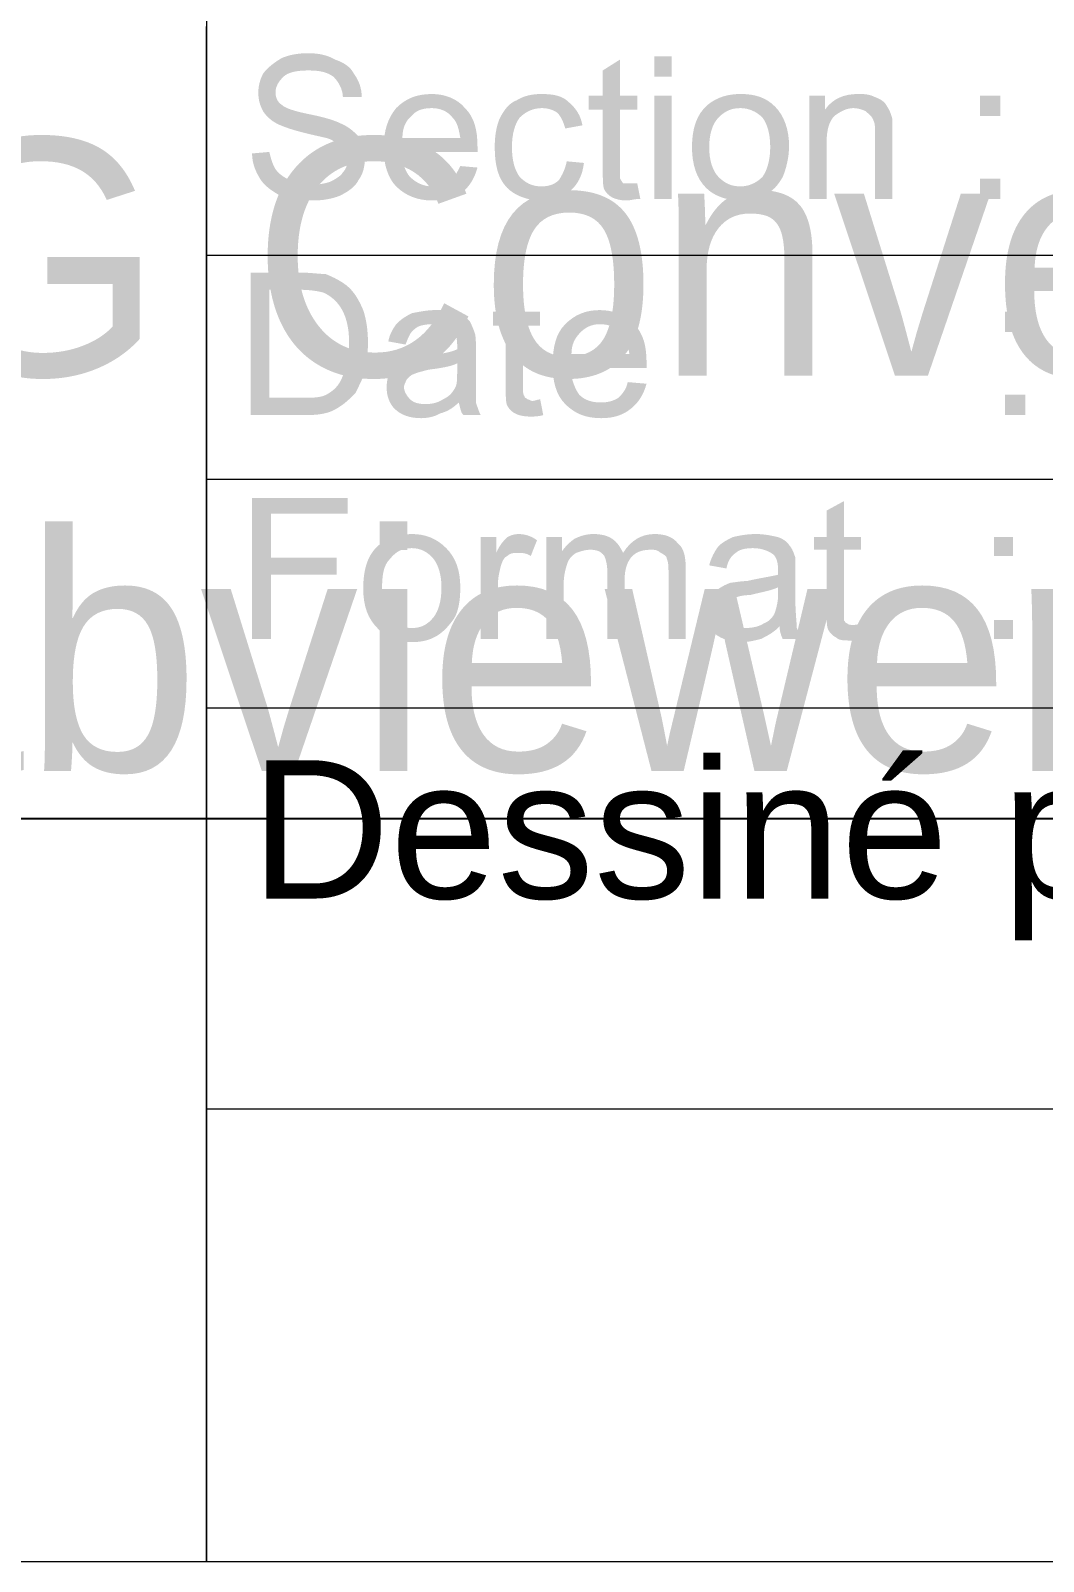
# Model space of a CAD drawing. Header units: millimetres. Extents: x 7 to 416, y 7 to 290.
# Drawn here: x 329.96 to 340.66, y 6.59 to 22.76 of the extents above; entities that cross this region are included whole.
import ezdxf

# ---------------------------------------------------------------- set-up
doc = ezdxf.new("R2010")
doc.units = ezdxf.units.MM
doc.header["$MEASUREMENT"] = 0
doc.layers.get('0').update_dxf_attribs({"linetype": 'CONTINUOUS'})
doc.styles.add('Arial$001', font='arial.ttf', dxfattribs={"height": 1.786464})

# ---------------------------------------------------------------- blocks, each defined once
blk = doc.blocks.new('Soft Gold')
at = {"color": 0, "true_color": 0x000001, "insert": (0, 0), "char_height": 0.05, "attachment_point": 1}
blk.add_mtext('Created in ABViewer PDF to DWG Converter by CADSoftTools\\P\\Lhttp://cadsofttools.com/products/abviewer/\\l', dxfattribs=at)

msp = doc.modelspace()

# ---------------------------------------------------------------- hatches: boundary and pattern name
at = {"true_color": 0x000007}
h = msp.add_hatch(color=0, dxfattribs=at)
edge = h.paths.add_edge_path()
edge.add_line((332.3, 21.461), (332.482, 21.477))
edge.add_spline(control_points=[(332.482, 21.477), (332.499, 21.411), (332.515, 21.345), (332.548, 21.295), (332.548, 21.295), (332.582, 21.246), (332.631, 21.212), (332.697, 21.179), (332.697, 21.179), (332.764, 21.146), (332.846, 21.13), (332.929, 21.13), (332.929, 21.13), (333.012, 21.13), (333.078, 21.146), (333.128, 21.163), (333.128, 21.163), (333.194, 21.196), (333.243, 21.229), (333.26, 21.262), (333.26, 21.262), (333.293, 21.295), (333.31, 21.345), (333.31, 21.394), (333.31, 21.394), (333.31, 21.444), (333.293, 21.477), (333.26, 21.51), (333.26, 21.51), (333.243, 21.543), (333.194, 21.576), (333.128, 21.61), (333.128, 21.61), (333.094, 21.626), (332.995, 21.643), (332.863, 21.676), (332.863, 21.676), (332.73, 21.709), (332.631, 21.742), (332.565, 21.775), (332.565, 21.775), (332.499, 21.808), (332.449, 21.858), (332.416, 21.907), (332.416, 21.907), (332.383, 21.974), (332.366, 22.023), (332.366, 22.106), (332.366, 22.106), (332.366, 22.172), (332.383, 22.238), (332.416, 22.304), (332.416, 22.304), (332.466, 22.371), (332.532, 22.42), (332.615, 22.47), (332.615, 22.47), (332.697, 22.503), (332.78, 22.52), (332.896, 22.52), (332.896, 22.52), (332.995, 22.52), (333.094, 22.503), (333.177, 22.453), (333.177, 22.453), (333.276, 22.42), (333.343, 22.371), (333.376, 22.304), (333.376, 22.304), (333.425, 22.238), (333.459, 22.156), (333.459, 22.056)], knot_values=[0, 0, 0, 0, 0.013889, 0.013889, 0.013889, 0.013889, 0.027778, 0.027778, 0.027778, 0.027778, 0.041667, 0.041667, 0.041667, 0.041667, 0.055556, 0.055556, 0.055556, 0.055556, 0.069444, 0.069444, 0.069444, 0.069444, 0.083333, 0.083333, 0.083333, 0.083333, 0.097222, 0.097222, 0.097222, 0.097222, 0.111111, 0.111111, 0.111111, 0.111111, 0.125, 0.125, 0.125, 0.125, 0.138889, 0.138889, 0.138889, 0.138889, 0.152778, 0.152778, 0.152778, 0.152778, 0.166667, 0.166667, 0.166667, 0.166667, 0.180556, 0.180556, 0.180556, 0.180556, 0.194444, 0.194444, 0.194444, 0.194444, 0.208333, 0.208333, 0.208333, 0.208333, 0.222222, 0.222222, 0.222222, 0.222222, 0.236111, 0.236111, 0.236111, 0.236111, 1, 1, 1, 1], degree=3, periodic=0)
edge.add_line((333.459, 22.056), (333.26, 22.056))
edge.add_spline(control_points=[(333.26, 22.056), (333.26, 22.139), (333.21, 22.222), (333.161, 22.271), (333.161, 22.271), (333.094, 22.321), (333.012, 22.338), (332.896, 22.338), (332.896, 22.338), (332.78, 22.338), (332.681, 22.321), (332.631, 22.271), (332.631, 22.271), (332.582, 22.222), (332.548, 22.172), (332.548, 22.106), (332.548, 22.106), (332.548, 22.056), (332.565, 22.007), (332.615, 21.974), (332.615, 21.974), (332.648, 21.94), (332.747, 21.907), (332.912, 21.874), (332.912, 21.874), (333.078, 21.841), (333.177, 21.808), (333.243, 21.775), (333.243, 21.775), (333.326, 21.742), (333.392, 21.676), (333.442, 21.626), (333.442, 21.626), (333.475, 21.56), (333.492, 21.494), (333.492, 21.411), (333.492, 21.411), (333.492, 21.328), (333.475, 21.246), (333.425, 21.179), (333.425, 21.179), (333.392, 21.113), (333.326, 21.063), (333.227, 21.014), (333.227, 21.014), (333.144, 20.981), (333.045, 20.964), (332.946, 20.964), (332.946, 20.964), (332.813, 20.964), (332.697, 20.981), (332.598, 21.014), (332.598, 21.014), (332.515, 21.063), (332.433, 21.113), (332.383, 21.196), (332.383, 21.196), (332.333, 21.279), (332.3, 21.361), (332.3, 21.461)], knot_values=[0, 0, 0, 0, 0.016667, 0.016667, 0.016667, 0.016667, 0.033333, 0.033333, 0.033333, 0.033333, 0.05, 0.05, 0.05, 0.05, 0.066667, 0.066667, 0.066667, 0.066667, 0.083333, 0.083333, 0.083333, 0.083333, 0.1, 0.1, 0.1, 0.1, 0.116667, 0.116667, 0.116667, 0.116667, 0.133333, 0.133333, 0.133333, 0.133333, 0.15, 0.15, 0.15, 0.15, 0.166667, 0.166667, 0.166667, 0.166667, 0.183333, 0.183333, 0.183333, 0.183333, 0.2, 0.2, 0.2, 0.2, 0.216667, 0.216667, 0.216667, 0.216667, 0.233333, 0.233333, 0.233333, 0.233333, 1, 1, 1, 1], degree=3, periodic=0)
edge = h.paths.add_edge_path()
edge.add_line((334.501, 21.328), (334.683, 21.312))
edge.add_spline(control_points=[(334.683, 21.312), (334.65, 21.196), (334.6, 21.113), (334.517, 21.047), (334.517, 21.047), (334.435, 20.981), (334.335, 20.964), (334.203, 20.964), (334.203, 20.964), (334.054, 20.964), (333.922, 21.014), (333.823, 21.113), (333.823, 21.113), (333.74, 21.196), (333.69, 21.345), (333.69, 21.51), (333.69, 21.51), (333.69, 21.709), (333.74, 21.841), (333.823, 21.94), (333.823, 21.94), (333.922, 22.04), (334.038, 22.089), (334.203, 22.089), (334.203, 22.089), (334.335, 22.089), (334.468, 22.04), (334.551, 21.94), (334.551, 21.94), (334.65, 21.841), (334.683, 21.709), (334.683, 21.527), (334.683, 21.527), (334.683, 21.527), (334.683, 21.51), (334.683, 21.477)], knot_values=[0, 0, 0, 0, 0.027778, 0.027778, 0.027778, 0.027778, 0.055556, 0.055556, 0.055556, 0.055556, 0.083333, 0.083333, 0.083333, 0.083333, 0.111111, 0.111111, 0.111111, 0.111111, 0.138889, 0.138889, 0.138889, 0.138889, 0.166667, 0.166667, 0.166667, 0.166667, 0.194444, 0.194444, 0.194444, 0.194444, 0.222222, 0.222222, 0.222222, 0.222222, 1, 1, 1, 1], degree=3, periodic=0)
edge.add_line((334.683, 21.477), (333.872, 21.477))
edge.add_spline(control_points=[(333.872, 21.477), (333.889, 21.361), (333.922, 21.262), (333.971, 21.212), (333.971, 21.212), (334.038, 21.146), (334.12, 21.113), (334.203, 21.113), (334.203, 21.113), (334.269, 21.113), (334.335, 21.13), (334.385, 21.163), (334.385, 21.163), (334.435, 21.196), (334.468, 21.262), (334.501, 21.328)], knot_values=[0, 0, 0, 0, 0.0625, 0.0625, 0.0625, 0.0625, 0.125, 0.125, 0.125, 0.125, 0.1875, 0.1875, 0.1875, 0.1875, 1, 1, 1, 1], degree=3, periodic=0)
edge = h.paths.add_edge_path()
edge.add_line((333.889, 21.626), (334.501, 21.626))
edge.add_spline(control_points=[(334.501, 21.626), (334.484, 21.725), (334.468, 21.792), (334.418, 21.841), (334.418, 21.841), (334.369, 21.907), (334.286, 21.94), (334.203, 21.94), (334.203, 21.94), (334.12, 21.94), (334.038, 21.924), (333.988, 21.858), (333.988, 21.858), (333.922, 21.808), (333.889, 21.725), (333.889, 21.626)], knot_values=[0, 0, 0, 0, 0.0625, 0.0625, 0.0625, 0.0625, 0.125, 0.125, 0.125, 0.125, 0.1875, 0.1875, 0.1875, 0.1875, 1, 1, 1, 1], degree=3, periodic=0)
edge = h.paths.add_edge_path()
edge.add_line((335.626, 21.378), (335.808, 21.361))
edge.add_spline(control_points=[(335.808, 21.361), (335.792, 21.229), (335.742, 21.13), (335.659, 21.063), (335.659, 21.063), (335.576, 20.997), (335.477, 20.964), (335.361, 20.964), (335.361, 20.964), (335.212, 20.964), (335.08, 21.014), (334.997, 21.097), (334.997, 21.097), (334.898, 21.196), (334.865, 21.345), (334.865, 21.527), (334.865, 21.527), (334.865, 21.643), (334.881, 21.742), (334.915, 21.825), (334.915, 21.825), (334.964, 21.924), (335.014, 21.99), (335.097, 22.023), (335.097, 22.023), (335.179, 22.073), (335.262, 22.089), (335.361, 22.089), (335.361, 22.089), (335.477, 22.089), (335.576, 22.073), (335.643, 22.007), (335.643, 22.007), (335.725, 21.94), (335.775, 21.858), (335.792, 21.758)], knot_values=[0, 0, 0, 0, 0.027778, 0.027778, 0.027778, 0.027778, 0.055556, 0.055556, 0.055556, 0.055556, 0.083333, 0.083333, 0.083333, 0.083333, 0.111111, 0.111111, 0.111111, 0.111111, 0.138889, 0.138889, 0.138889, 0.138889, 0.166667, 0.166667, 0.166667, 0.166667, 0.194444, 0.194444, 0.194444, 0.194444, 0.222222, 0.222222, 0.222222, 0.222222, 1, 1, 1, 1], degree=3, periodic=0)
edge.add_line((335.792, 21.758), (335.61, 21.725))
edge.add_spline(control_points=[(335.61, 21.725), (335.593, 21.792), (335.56, 21.858), (335.527, 21.891), (335.527, 21.891), (335.477, 21.924), (335.428, 21.94), (335.361, 21.94), (335.361, 21.94), (335.279, 21.94), (335.196, 21.907), (335.13, 21.841), (335.13, 21.841), (335.08, 21.775), (335.047, 21.676), (335.047, 21.527), (335.047, 21.527), (335.047, 21.378), (335.08, 21.279), (335.13, 21.212), (335.13, 21.212), (335.196, 21.146), (335.262, 21.113), (335.361, 21.113), (335.361, 21.113), (335.428, 21.113), (335.494, 21.13), (335.543, 21.179), (335.543, 21.179), (335.576, 21.229), (335.61, 21.295), (335.626, 21.378)], knot_values=[0, 0, 0, 0, 0.03125, 0.03125, 0.03125, 0.03125, 0.0625, 0.0625, 0.0625, 0.0625, 0.09375, 0.09375, 0.09375, 0.09375, 0.125, 0.125, 0.125, 0.125, 0.15625, 0.15625, 0.15625, 0.15625, 0.1875, 0.1875, 0.1875, 0.1875, 0.21875, 0.21875, 0.21875, 0.21875, 1, 1, 1, 1], degree=3, periodic=0)
edge = h.paths.add_edge_path()
edge.add_line((336.371, 21.146), (336.404, 20.981))
edge.add_spline(control_points=[(336.404, 20.981), (336.338, 20.981), (336.304, 20.964), (336.255, 20.964), (336.255, 20.964), (336.189, 20.964), (336.139, 20.981), (336.106, 20.997), (336.106, 20.997), (336.073, 21.014), (336.04, 21.047), (336.023, 21.08), (336.023, 21.08), (336.007, 21.113), (336.007, 21.196), (336.007, 21.295)], knot_values=[0, 0, 0, 0, 0.0625, 0.0625, 0.0625, 0.0625, 0.125, 0.125, 0.125, 0.125, 0.1875, 0.1875, 0.1875, 0.1875, 1, 1, 1, 1], degree=3, periodic=0)
edge.add_line((336.007, 21.295), (336.007, 21.924))
edge.add_line((336.007, 21.924), (335.858, 21.924))
edge.add_line((335.858, 21.924), (335.858, 22.073))
edge.add_line((335.858, 22.073), (336.007, 22.073))
edge.add_line((336.007, 22.073), (336.007, 22.338))
edge.add_line((336.007, 22.338), (336.189, 22.453))
edge.add_line((336.189, 22.453), (336.189, 22.073))
edge.add_line((336.189, 22.073), (336.371, 22.073))
edge.add_line((336.371, 22.073), (336.371, 21.924))
edge.add_line((336.371, 21.924), (336.189, 21.924))
edge.add_line((336.189, 21.924), (336.189, 21.295))
edge.add_spline(control_points=[(336.189, 21.295), (336.189, 21.246), (336.189, 21.212), (336.189, 21.196), (336.189, 21.196), (336.205, 21.179), (336.205, 21.163), (336.222, 21.146), (336.222, 21.146), (336.238, 21.146), (336.255, 21.146), (336.288, 21.146), (336.288, 21.146), (336.304, 21.146), (336.338, 21.146), (336.371, 21.146)], knot_values=[0, 0, 0, 0, 0.0625, 0.0625, 0.0625, 0.0625, 0.125, 0.125, 0.125, 0.125, 0.1875, 0.1875, 0.1875, 0.1875, 1, 1, 1, 1], degree=3, periodic=0)
h.paths.add_polyline_path([(336.553, 22.271), (336.553, 22.486), (336.735, 22.486), (336.735, 22.271)])
h.paths.add_polyline_path([(336.553, 20.981), (336.553, 22.073), (336.735, 22.073), (336.735, 20.981)])
edge = h.paths.add_edge_path()
edge.add_spline(control_points=[(336.95, 21.527), (336.95, 21.725), (336.999, 21.874), (337.115, 21.974), (337.115, 21.974), (337.215, 22.056), (337.33, 22.089), (337.463, 22.089), (337.463, 22.089), (337.612, 22.089), (337.727, 22.056), (337.827, 21.957), (337.827, 21.957), (337.926, 21.858), (337.976, 21.709), (337.976, 21.543), (337.976, 21.543), (337.976, 21.411), (337.943, 21.295), (337.909, 21.212), (337.909, 21.212), (337.86, 21.13), (337.81, 21.063), (337.727, 21.03), (337.727, 21.03), (337.645, 20.981), (337.562, 20.964), (337.463, 20.964), (337.463, 20.964), (337.314, 20.964), (337.181, 21.014), (337.099, 21.097), (337.099, 21.097), (336.999, 21.196), (336.95, 21.345), (336.95, 21.527)], knot_values=[0, 0, 0, 0, 0.027778, 0.027778, 0.027778, 0.027778, 0.055556, 0.055556, 0.055556, 0.055556, 0.083333, 0.083333, 0.083333, 0.083333, 0.111111, 0.111111, 0.111111, 0.111111, 0.138889, 0.138889, 0.138889, 0.138889, 0.166667, 0.166667, 0.166667, 0.166667, 0.194444, 0.194444, 0.194444, 0.194444, 0.222222, 0.222222, 0.222222, 0.222222, 1, 1, 1, 1], degree=3, periodic=0)
edge = h.paths.add_edge_path()
edge.add_spline(control_points=[(337.132, 21.527), (337.132, 21.394), (337.165, 21.279), (337.231, 21.212), (337.231, 21.212), (337.297, 21.146), (337.363, 21.113), (337.463, 21.113), (337.463, 21.113), (337.545, 21.113), (337.628, 21.146), (337.694, 21.212), (337.694, 21.212), (337.744, 21.279), (337.777, 21.394), (337.777, 21.527), (337.777, 21.527), (337.777, 21.676), (337.744, 21.775), (337.694, 21.841), (337.694, 21.841), (337.628, 21.907), (337.545, 21.94), (337.463, 21.94), (337.463, 21.94), (337.363, 21.94), (337.297, 21.907), (337.231, 21.841), (337.231, 21.841), (337.165, 21.775), (337.132, 21.659), (337.132, 21.527)], knot_values=[0, 0, 0, 0, 0.03125, 0.03125, 0.03125, 0.03125, 0.0625, 0.0625, 0.0625, 0.0625, 0.09375, 0.09375, 0.09375, 0.09375, 0.125, 0.125, 0.125, 0.125, 0.15625, 0.15625, 0.15625, 0.15625, 0.1875, 0.1875, 0.1875, 0.1875, 0.21875, 0.21875, 0.21875, 0.21875, 1, 1, 1, 1], degree=3, periodic=0)
edge = h.paths.add_edge_path()
edge.add_line((338.191, 20.981), (338.191, 22.073))
edge.add_line((338.191, 22.073), (338.356, 22.073))
edge.add_line((338.356, 22.073), (338.356, 21.924))
edge.add_spline(control_points=[(338.356, 21.924), (338.439, 22.04), (338.555, 22.089), (338.704, 22.089), (338.704, 22.089), (338.77, 22.089), (338.82, 22.089), (338.886, 22.056), (338.886, 22.056), (338.935, 22.04), (338.985, 22.007), (339.002, 21.974), (339.002, 21.974), (339.035, 21.924), (339.051, 21.891), (339.068, 21.825), (339.068, 21.825), (339.068, 21.792), (339.068, 21.742), (339.068, 21.659)], knot_values=[0, 0, 0, 0, 0.05, 0.05, 0.05, 0.05, 0.1, 0.1, 0.1, 0.1, 0.15, 0.15, 0.15, 0.15, 0.2, 0.2, 0.2, 0.2, 1, 1, 1, 1], degree=3, periodic=0)
edge.add_line((339.068, 21.659), (339.068, 20.981))
edge.add_line((339.068, 20.981), (338.886, 20.981))
edge.add_line((338.886, 20.981), (338.886, 21.643))
edge.add_spline(control_points=[(338.886, 21.643), (338.886, 21.725), (338.886, 21.775), (338.869, 21.808), (338.869, 21.808), (338.853, 21.858), (338.82, 21.874), (338.786, 21.907), (338.786, 21.907), (338.753, 21.924), (338.704, 21.94), (338.654, 21.94), (338.654, 21.94), (338.588, 21.94), (338.522, 21.907), (338.456, 21.858), (338.456, 21.858), (338.406, 21.808), (338.373, 21.725), (338.373, 21.576)], knot_values=[0, 0, 0, 0, 0.05, 0.05, 0.05, 0.05, 0.1, 0.1, 0.1, 0.1, 0.15, 0.15, 0.15, 0.15, 0.2, 0.2, 0.2, 0.2, 1, 1, 1, 1], degree=3, periodic=0)
edge.add_line((338.373, 21.576), (338.373, 20.981))
edge.add_line((338.373, 20.981), (338.191, 20.981))
h.paths.add_polyline_path([(339.994, 21.858), (339.994, 22.073), (340.209, 22.073), (340.209, 21.858)])
h.paths.add_polyline_path([(339.994, 20.981), (339.994, 21.196), (340.209, 21.196), (340.209, 20.981)])
h = msp.add_hatch(color=0, dxfattribs=at)
edge = h.paths.add_edge_path()
edge.add_line((332.284, 18.697), (332.284, 20.203))
edge.add_line((332.284, 20.203), (332.797, 20.203))
edge.add_spline(control_points=[(332.797, 20.203), (332.912, 20.203), (333.012, 20.187), (333.078, 20.187), (333.078, 20.187), (333.161, 20.153), (333.227, 20.12), (333.293, 20.071), (333.293, 20.071), (333.376, 20.005), (333.425, 19.922), (333.475, 19.806), (333.475, 19.806), (333.508, 19.707), (333.525, 19.591), (333.525, 19.459), (333.525, 19.459), (333.525, 19.343), (333.508, 19.243), (333.492, 19.144), (333.492, 19.144), (333.459, 19.061), (333.425, 18.995), (333.392, 18.929), (333.392, 18.929), (333.343, 18.879), (333.293, 18.83), (333.243, 18.797), (333.243, 18.797), (333.194, 18.764), (333.144, 18.73), (333.061, 18.714), (333.061, 18.714), (332.995, 18.697), (332.912, 18.697), (332.83, 18.697)], knot_values=[0, 0, 0, 0, 0.027778, 0.027778, 0.027778, 0.027778, 0.055556, 0.055556, 0.055556, 0.055556, 0.083333, 0.083333, 0.083333, 0.083333, 0.111111, 0.111111, 0.111111, 0.111111, 0.138889, 0.138889, 0.138889, 0.138889, 0.166667, 0.166667, 0.166667, 0.166667, 0.194444, 0.194444, 0.194444, 0.194444, 0.222222, 0.222222, 0.222222, 0.222222, 1, 1, 1, 1], degree=3, periodic=0)
edge.add_line((332.83, 18.697), (332.284, 18.697))
edge = h.paths.add_edge_path()
edge.add_line((332.482, 18.879), (332.813, 18.879))
edge.add_spline(control_points=[(332.813, 18.879), (332.912, 18.879), (332.979, 18.879), (333.045, 18.896), (333.045, 18.896), (333.094, 18.912), (333.144, 18.946), (333.177, 18.979), (333.177, 18.979), (333.227, 19.028), (333.26, 19.094), (333.276, 19.177), (333.276, 19.177), (333.31, 19.243), (333.326, 19.343), (333.326, 19.459), (333.326, 19.459), (333.326, 19.624), (333.293, 19.74), (333.243, 19.823), (333.243, 19.823), (333.194, 19.905), (333.128, 19.955), (333.061, 19.988), (333.061, 19.988), (333.012, 20.005), (332.912, 20.021), (332.797, 20.021)], knot_values=[0, 0, 0, 0, 0.035714, 0.035714, 0.035714, 0.035714, 0.071429, 0.071429, 0.071429, 0.071429, 0.107143, 0.107143, 0.107143, 0.107143, 0.142857, 0.142857, 0.142857, 0.142857, 0.178571, 0.178571, 0.178571, 0.178571, 0.214286, 0.214286, 0.214286, 0.214286, 1, 1, 1, 1], degree=3, periodic=0)
edge.add_line((332.797, 20.021), (332.482, 20.021))
edge.add_line((332.482, 20.021), (332.482, 18.879))
edge = h.paths.add_edge_path()
edge.add_spline(control_points=[(334.484, 18.83), (334.418, 18.764), (334.352, 18.73), (334.286, 18.714), (334.286, 18.714), (334.236, 18.681), (334.153, 18.664), (334.087, 18.664), (334.087, 18.664), (333.971, 18.664), (333.872, 18.697), (333.806, 18.764), (333.806, 18.764), (333.756, 18.813), (333.723, 18.896), (333.723, 18.979), (333.723, 18.979), (333.723, 19.028), (333.723, 19.078), (333.756, 19.128), (333.756, 19.128), (333.773, 19.177), (333.806, 19.21), (333.856, 19.243), (333.856, 19.243), (333.889, 19.26), (333.938, 19.276), (333.988, 19.293), (333.988, 19.293), (334.021, 19.31), (334.071, 19.31), (334.137, 19.326), (334.137, 19.326), (334.302, 19.343), (334.402, 19.359), (334.468, 19.392), (334.468, 19.392), (334.468, 19.409), (334.468, 19.425), (334.468, 19.442), (334.468, 19.442), (334.468, 19.508), (334.451, 19.558), (334.418, 19.591), (334.418, 19.591), (334.369, 19.641), (334.302, 19.657), (334.22, 19.657), (334.22, 19.657), (334.12, 19.657), (334.054, 19.641), (334.021, 19.607), (334.021, 19.607), (333.971, 19.574), (333.955, 19.525), (333.922, 19.442)], knot_values=[0, 0, 0, 0, 0.017857, 0.017857, 0.017857, 0.017857, 0.035714, 0.035714, 0.035714, 0.035714, 0.053571, 0.053571, 0.053571, 0.053571, 0.071429, 0.071429, 0.071429, 0.071429, 0.089286, 0.089286, 0.089286, 0.089286, 0.107143, 0.107143, 0.107143, 0.107143, 0.125, 0.125, 0.125, 0.125, 0.142857, 0.142857, 0.142857, 0.142857, 0.160714, 0.160714, 0.160714, 0.160714, 0.178571, 0.178571, 0.178571, 0.178571, 0.196429, 0.196429, 0.196429, 0.196429, 0.214286, 0.214286, 0.214286, 0.214286, 0.232143, 0.232143, 0.232143, 0.232143, 1, 1, 1, 1], degree=3, periodic=0)
edge.add_line((333.922, 19.442), (333.74, 19.475))
edge.add_spline(control_points=[(333.74, 19.475), (333.756, 19.558), (333.789, 19.607), (333.823, 19.657), (333.823, 19.657), (333.872, 19.707), (333.922, 19.74), (333.988, 19.773), (333.988, 19.773), (334.071, 19.789), (334.153, 19.806), (334.236, 19.806), (334.236, 19.806), (334.335, 19.806), (334.402, 19.806), (334.468, 19.773), (334.468, 19.773), (334.517, 19.756), (334.567, 19.723), (334.6, 19.69), (334.6, 19.69), (334.617, 19.657), (334.633, 19.624), (334.65, 19.574), (334.65, 19.574), (334.666, 19.541), (334.666, 19.475), (334.666, 19.392)], knot_values=[0, 0, 0, 0, 0.035714, 0.035714, 0.035714, 0.035714, 0.071429, 0.071429, 0.071429, 0.071429, 0.107143, 0.107143, 0.107143, 0.107143, 0.142857, 0.142857, 0.142857, 0.142857, 0.178571, 0.178571, 0.178571, 0.178571, 0.214286, 0.214286, 0.214286, 0.214286, 1, 1, 1, 1], degree=3, periodic=0)
edge.add_line((334.666, 19.392), (334.666, 19.144))
edge.add_spline(control_points=[(334.666, 19.144), (334.666, 18.979), (334.666, 18.879), (334.666, 18.83), (334.666, 18.83), (334.683, 18.78), (334.699, 18.73), (334.716, 18.697)], knot_values=[0, 0, 0, 0, 0.125, 0.125, 0.125, 0.125, 1, 1, 1, 1], degree=3, periodic=0)
edge.add_line((334.716, 18.697), (334.534, 18.697))
edge.add_spline(control_points=[(334.534, 18.697), (334.501, 18.73), (334.501, 18.78), (334.484, 18.83)], knot_values=[0, 0, 0, 0, 1, 1, 1, 1], degree=3, periodic=0)
edge = h.paths.add_edge_path()
edge.add_spline(control_points=[(334.468, 19.243), (334.402, 19.21), (334.302, 19.194), (334.17, 19.177), (334.17, 19.177), (334.104, 19.161), (334.038, 19.144), (334.005, 19.128), (334.005, 19.128), (333.988, 19.128), (333.955, 19.094), (333.938, 19.078), (333.938, 19.078), (333.922, 19.045), (333.905, 19.012), (333.905, 18.995), (333.905, 18.995), (333.905, 18.946), (333.938, 18.896), (333.971, 18.863), (333.971, 18.863), (334.005, 18.83), (334.054, 18.813), (334.137, 18.813), (334.137, 18.813), (334.203, 18.813), (334.269, 18.83), (334.319, 18.863), (334.319, 18.863), (334.385, 18.896), (334.418, 18.929), (334.451, 18.995), (334.451, 18.995), (334.468, 19.028), (334.468, 19.094), (334.468, 19.177)], knot_values=[0, 0, 0, 0, 0.027778, 0.027778, 0.027778, 0.027778, 0.055556, 0.055556, 0.055556, 0.055556, 0.083333, 0.083333, 0.083333, 0.083333, 0.111111, 0.111111, 0.111111, 0.111111, 0.138889, 0.138889, 0.138889, 0.138889, 0.166667, 0.166667, 0.166667, 0.166667, 0.194444, 0.194444, 0.194444, 0.194444, 0.222222, 0.222222, 0.222222, 0.222222, 1, 1, 1, 1], degree=3, periodic=0)
edge.add_line((334.468, 19.177), (334.468, 19.243))
edge = h.paths.add_edge_path()
edge.add_line((335.345, 18.863), (335.378, 18.697))
edge.add_spline(control_points=[(335.378, 18.697), (335.328, 18.681), (335.279, 18.681), (335.246, 18.681), (335.246, 18.681), (335.163, 18.681), (335.113, 18.697), (335.08, 18.714), (335.08, 18.714), (335.047, 18.73), (335.014, 18.764), (334.997, 18.797), (334.997, 18.797), (334.981, 18.83), (334.981, 18.896), (334.981, 19.012)], knot_values=[0, 0, 0, 0, 0.0625, 0.0625, 0.0625, 0.0625, 0.125, 0.125, 0.125, 0.125, 0.1875, 0.1875, 0.1875, 0.1875, 1, 1, 1, 1], degree=3, periodic=0)
edge.add_line((334.981, 19.012), (334.981, 19.641))
edge.add_line((334.981, 19.641), (334.848, 19.641))
edge.add_line((334.848, 19.641), (334.848, 19.789))
edge.add_line((334.848, 19.789), (334.981, 19.789))
edge.add_line((334.981, 19.789), (334.981, 20.054))
edge.add_line((334.981, 20.054), (335.163, 20.17))
edge.add_line((335.163, 20.17), (335.163, 19.789))
edge.add_line((335.163, 19.789), (335.345, 19.789))
edge.add_line((335.345, 19.789), (335.345, 19.641))
edge.add_line((335.345, 19.641), (335.163, 19.641))
edge.add_line((335.163, 19.641), (335.163, 19.012))
edge.add_spline(control_points=[(335.163, 19.012), (335.163, 18.946), (335.163, 18.912), (335.179, 18.896), (335.179, 18.896), (335.179, 18.879), (335.196, 18.879), (335.212, 18.863), (335.212, 18.863), (335.229, 18.863), (335.246, 18.846), (335.262, 18.846), (335.262, 18.846), (335.295, 18.846), (335.312, 18.863), (335.345, 18.863)], knot_values=[0, 0, 0, 0, 0.0625, 0.0625, 0.0625, 0.0625, 0.125, 0.125, 0.125, 0.125, 0.1875, 0.1875, 0.1875, 0.1875, 1, 1, 1, 1], degree=3, periodic=0)
edge = h.paths.add_edge_path()
edge.add_line((336.271, 19.045), (336.47, 19.028))
edge.add_spline(control_points=[(336.47, 19.028), (336.437, 18.912), (336.387, 18.83), (336.304, 18.764), (336.304, 18.764), (336.222, 18.697), (336.122, 18.664), (335.99, 18.664), (335.99, 18.664), (335.825, 18.664), (335.709, 18.714), (335.61, 18.813), (335.61, 18.813), (335.51, 18.912), (335.477, 19.061), (335.477, 19.227), (335.477, 19.227), (335.477, 19.409), (335.51, 19.558), (335.61, 19.657), (335.61, 19.657), (335.709, 19.756), (335.825, 19.806), (335.974, 19.806), (335.974, 19.806), (336.122, 19.806), (336.238, 19.756), (336.338, 19.657), (336.338, 19.657), (336.437, 19.558), (336.47, 19.425), (336.47, 19.243), (336.47, 19.243), (336.47, 19.227), (336.47, 19.21), (336.47, 19.194)], knot_values=[0, 0, 0, 0, 0.027778, 0.027778, 0.027778, 0.027778, 0.055556, 0.055556, 0.055556, 0.055556, 0.083333, 0.083333, 0.083333, 0.083333, 0.111111, 0.111111, 0.111111, 0.111111, 0.138889, 0.138889, 0.138889, 0.138889, 0.166667, 0.166667, 0.166667, 0.166667, 0.194444, 0.194444, 0.194444, 0.194444, 0.222222, 0.222222, 0.222222, 0.222222, 1, 1, 1, 1], degree=3, periodic=0)
edge.add_line((336.47, 19.194), (335.659, 19.194))
edge.add_spline(control_points=[(335.659, 19.194), (335.676, 19.078), (335.709, 18.979), (335.758, 18.912), (335.758, 18.912), (335.825, 18.846), (335.907, 18.83), (335.99, 18.83), (335.99, 18.83), (336.056, 18.83), (336.122, 18.846), (336.172, 18.879), (336.172, 18.879), (336.205, 18.912), (336.255, 18.962), (336.271, 19.045)], knot_values=[0, 0, 0, 0, 0.0625, 0.0625, 0.0625, 0.0625, 0.125, 0.125, 0.125, 0.125, 0.1875, 0.1875, 0.1875, 0.1875, 1, 1, 1, 1], degree=3, periodic=0)
edge = h.paths.add_edge_path()
edge.add_line((335.676, 19.343), (336.288, 19.343))
edge.add_spline(control_points=[(336.288, 19.343), (336.271, 19.442), (336.255, 19.508), (336.205, 19.558), (336.205, 19.558), (336.156, 19.624), (336.073, 19.657), (335.974, 19.657), (335.974, 19.657), (335.891, 19.657), (335.825, 19.624), (335.775, 19.574), (335.775, 19.574), (335.709, 19.508), (335.676, 19.442), (335.676, 19.343)], knot_values=[0, 0, 0, 0, 0.0625, 0.0625, 0.0625, 0.0625, 0.125, 0.125, 0.125, 0.125, 0.1875, 0.1875, 0.1875, 0.1875, 1, 1, 1, 1], degree=3, periodic=0)
h.paths.add_polyline_path([(340.259, 19.574), (340.259, 19.789), (340.474, 19.789), (340.474, 19.574)])
h.paths.add_polyline_path([(340.259, 18.697), (340.259, 18.912), (340.474, 18.912), (340.474, 18.697)])
h = msp.add_hatch(color=0, dxfattribs=at)
h.paths.add_polyline_path([(332.3, 16.331), (332.3, 17.82), (333.31, 17.82), (333.31, 17.655), (332.499, 17.655), (332.499, 17.192), (333.194, 17.192), (333.194, 17.01), (332.499, 17.01), (332.499, 16.331)])
edge = h.paths.add_edge_path()
edge.add_spline(control_points=[(333.475, 16.861), (333.475, 17.076), (333.525, 17.225), (333.641, 17.324), (333.641, 17.324), (333.74, 17.39), (333.856, 17.44), (333.988, 17.44), (333.988, 17.44), (334.137, 17.44), (334.253, 17.39), (334.352, 17.291), (334.352, 17.291), (334.451, 17.192), (334.501, 17.059), (334.501, 16.877), (334.501, 16.877), (334.501, 16.745), (334.484, 16.629), (334.435, 16.546), (334.435, 16.546), (334.385, 16.48), (334.335, 16.414), (334.253, 16.364), (334.253, 16.364), (334.17, 16.315), (334.087, 16.298), (333.988, 16.298), (333.988, 16.298), (333.839, 16.298), (333.707, 16.348), (333.624, 16.447), (333.624, 16.447), (333.525, 16.546), (333.475, 16.679), (333.475, 16.861)], knot_values=[0, 0, 0, 0, 0.027778, 0.027778, 0.027778, 0.027778, 0.055556, 0.055556, 0.055556, 0.055556, 0.083333, 0.083333, 0.083333, 0.083333, 0.111111, 0.111111, 0.111111, 0.111111, 0.138889, 0.138889, 0.138889, 0.138889, 0.166667, 0.166667, 0.166667, 0.166667, 0.194444, 0.194444, 0.194444, 0.194444, 0.222222, 0.222222, 0.222222, 0.222222, 1, 1, 1, 1], degree=3, periodic=0)
edge = h.paths.add_edge_path()
edge.add_spline(control_points=[(333.674, 16.861), (333.674, 16.728), (333.69, 16.629), (333.756, 16.563), (333.756, 16.563), (333.823, 16.48), (333.889, 16.447), (333.988, 16.447), (333.988, 16.447), (334.087, 16.447), (334.153, 16.48), (334.22, 16.563), (334.22, 16.563), (334.269, 16.629), (334.302, 16.728), (334.302, 16.877), (334.302, 16.877), (334.302, 17.01), (334.269, 17.109), (334.22, 17.175), (334.22, 17.175), (334.153, 17.258), (334.071, 17.291), (333.988, 17.291), (333.988, 17.291), (333.889, 17.291), (333.823, 17.258), (333.756, 17.175), (333.756, 17.175), (333.69, 17.109), (333.674, 17.01), (333.674, 16.861)], knot_values=[0, 0, 0, 0, 0.03125, 0.03125, 0.03125, 0.03125, 0.0625, 0.0625, 0.0625, 0.0625, 0.09375, 0.09375, 0.09375, 0.09375, 0.125, 0.125, 0.125, 0.125, 0.15625, 0.15625, 0.15625, 0.15625, 0.1875, 0.1875, 0.1875, 0.1875, 0.21875, 0.21875, 0.21875, 0.21875, 1, 1, 1, 1], degree=3, periodic=0)
edge = h.paths.add_edge_path()
edge.add_line((334.716, 16.331), (334.716, 17.407))
edge.add_line((334.716, 17.407), (334.881, 17.407))
edge.add_line((334.881, 17.407), (334.881, 17.241))
edge.add_spline(control_points=[(334.881, 17.241), (334.915, 17.324), (334.964, 17.374), (334.997, 17.407), (334.997, 17.407), (335.03, 17.423), (335.064, 17.44), (335.113, 17.44), (335.113, 17.44), (335.179, 17.44), (335.246, 17.423), (335.312, 17.374)], knot_values=[0, 0, 0, 0, 0.083333, 0.083333, 0.083333, 0.083333, 0.166667, 0.166667, 0.166667, 0.166667, 1, 1, 1, 1], degree=3, periodic=0)
edge.add_line((335.312, 17.374), (335.246, 17.208))
edge.add_spline(control_points=[(335.246, 17.208), (335.196, 17.241), (335.146, 17.241), (335.113, 17.241), (335.113, 17.241), (335.064, 17.241), (335.03, 17.241), (334.997, 17.208), (334.997, 17.208), (334.964, 17.192), (334.948, 17.159), (334.931, 17.109), (334.931, 17.109), (334.915, 17.043), (334.898, 16.977), (334.898, 16.894)], knot_values=[0, 0, 0, 0, 0.0625, 0.0625, 0.0625, 0.0625, 0.125, 0.125, 0.125, 0.125, 0.1875, 0.1875, 0.1875, 0.1875, 1, 1, 1, 1], degree=3, periodic=0)
edge.add_line((334.898, 16.894), (334.898, 16.331))
edge.add_line((334.898, 16.331), (334.716, 16.331))
edge = h.paths.add_edge_path()
edge.add_line((335.411, 16.331), (335.411, 17.407))
edge.add_line((335.411, 17.407), (335.576, 17.407))
edge.add_line((335.576, 17.407), (335.576, 17.258))
edge.add_spline(control_points=[(335.576, 17.258), (335.61, 17.307), (335.659, 17.357), (335.709, 17.39), (335.709, 17.39), (335.775, 17.423), (335.841, 17.44), (335.907, 17.44), (335.907, 17.44), (335.99, 17.44), (336.056, 17.423), (336.106, 17.39), (336.106, 17.39), (336.156, 17.357), (336.189, 17.307), (336.222, 17.241), (336.222, 17.241), (336.304, 17.374), (336.42, 17.44), (336.553, 17.44), (336.553, 17.44), (336.668, 17.44), (336.751, 17.407), (336.801, 17.341), (336.801, 17.341), (336.867, 17.291), (336.884, 17.192), (336.884, 17.076)], knot_values=[0, 0, 0, 0, 0.035714, 0.035714, 0.035714, 0.035714, 0.071429, 0.071429, 0.071429, 0.071429, 0.107143, 0.107143, 0.107143, 0.107143, 0.142857, 0.142857, 0.142857, 0.142857, 0.178571, 0.178571, 0.178571, 0.178571, 0.214286, 0.214286, 0.214286, 0.214286, 1, 1, 1, 1], degree=3, periodic=0)
edge.add_line((336.884, 17.076), (336.884, 16.331))
edge.add_line((336.884, 16.331), (336.702, 16.331))
edge.add_line((336.702, 16.331), (336.702, 17.01))
edge.add_spline(control_points=[(336.702, 17.01), (336.702, 17.076), (336.702, 17.142), (336.685, 17.175), (336.685, 17.175), (336.685, 17.208), (336.652, 17.225), (336.619, 17.241), (336.619, 17.241), (336.586, 17.274), (336.553, 17.274), (336.52, 17.274), (336.52, 17.274), (336.437, 17.274), (336.371, 17.258), (336.321, 17.208), (336.321, 17.208), (336.271, 17.159), (336.238, 17.076), (336.238, 16.96)], knot_values=[0, 0, 0, 0, 0.05, 0.05, 0.05, 0.05, 0.1, 0.1, 0.1, 0.1, 0.15, 0.15, 0.15, 0.15, 0.2, 0.2, 0.2, 0.2, 1, 1, 1, 1], degree=3, periodic=0)
edge.add_line((336.238, 16.96), (336.238, 16.331))
edge.add_line((336.238, 16.331), (336.056, 16.331))
edge.add_line((336.056, 16.331), (336.056, 17.026))
edge.add_spline(control_points=[(336.056, 17.026), (336.056, 17.109), (336.04, 17.175), (336.023, 17.208), (336.023, 17.208), (335.99, 17.258), (335.94, 17.274), (335.874, 17.274), (335.874, 17.274), (335.825, 17.274), (335.775, 17.258), (335.725, 17.241), (335.725, 17.241), (335.676, 17.208), (335.643, 17.175), (335.626, 17.109), (335.626, 17.109), (335.61, 17.059), (335.593, 16.993), (335.593, 16.894)], knot_values=[0, 0, 0, 0, 0.05, 0.05, 0.05, 0.05, 0.1, 0.1, 0.1, 0.1, 0.15, 0.15, 0.15, 0.15, 0.2, 0.2, 0.2, 0.2, 1, 1, 1, 1], degree=3, periodic=0)
edge.add_line((335.593, 16.894), (335.593, 16.331))
edge.add_line((335.593, 16.331), (335.411, 16.331))
edge = h.paths.add_edge_path()
edge.add_spline(control_points=[(337.876, 16.464), (337.81, 16.397), (337.744, 16.364), (337.678, 16.331), (337.678, 16.331), (337.612, 16.315), (337.545, 16.298), (337.479, 16.298), (337.479, 16.298), (337.363, 16.298), (337.264, 16.331), (337.198, 16.381), (337.198, 16.381), (337.132, 16.447), (337.099, 16.513), (337.099, 16.613), (337.099, 16.613), (337.099, 16.662), (337.115, 16.712), (337.132, 16.761), (337.132, 16.761), (337.165, 16.795), (337.198, 16.844), (337.231, 16.861), (337.231, 16.861), (337.281, 16.894), (337.314, 16.91), (337.363, 16.927), (337.363, 16.927), (337.397, 16.927), (337.463, 16.943), (337.529, 16.943), (337.529, 16.943), (337.678, 16.977), (337.794, 16.993), (337.86, 17.01), (337.86, 17.01), (337.86, 17.043), (337.86, 17.059), (337.86, 17.059), (337.86, 17.059), (337.86, 17.142), (337.843, 17.192), (337.81, 17.225), (337.81, 17.225), (337.761, 17.258), (337.694, 17.291), (337.595, 17.291), (337.595, 17.291), (337.512, 17.291), (337.446, 17.274), (337.413, 17.241), (337.413, 17.241), (337.363, 17.208), (337.33, 17.159), (337.314, 17.076)], knot_values=[0, 0, 0, 0, 0.017857, 0.017857, 0.017857, 0.017857, 0.035714, 0.035714, 0.035714, 0.035714, 0.053571, 0.053571, 0.053571, 0.053571, 0.071429, 0.071429, 0.071429, 0.071429, 0.089286, 0.089286, 0.089286, 0.089286, 0.107143, 0.107143, 0.107143, 0.107143, 0.125, 0.125, 0.125, 0.125, 0.142857, 0.142857, 0.142857, 0.142857, 0.160714, 0.160714, 0.160714, 0.160714, 0.178571, 0.178571, 0.178571, 0.178571, 0.196429, 0.196429, 0.196429, 0.196429, 0.214286, 0.214286, 0.214286, 0.214286, 0.232143, 0.232143, 0.232143, 0.232143, 1, 1, 1, 1], degree=3, periodic=0)
edge.add_line((337.314, 17.076), (337.132, 17.109))
edge.add_spline(control_points=[(337.132, 17.109), (337.148, 17.175), (337.181, 17.241), (337.215, 17.291), (337.215, 17.291), (337.248, 17.341), (337.314, 17.374), (337.38, 17.407), (337.38, 17.407), (337.446, 17.423), (337.529, 17.44), (337.628, 17.44), (337.628, 17.44), (337.711, 17.44), (337.794, 17.423), (337.86, 17.407), (337.86, 17.407), (337.909, 17.39), (337.959, 17.357), (337.976, 17.324), (337.976, 17.324), (338.009, 17.291), (338.025, 17.241), (338.042, 17.192), (338.042, 17.192), (338.042, 17.159), (338.042, 17.109), (338.042, 17.026)], knot_values=[0, 0, 0, 0, 0.035714, 0.035714, 0.035714, 0.035714, 0.071429, 0.071429, 0.071429, 0.071429, 0.107143, 0.107143, 0.107143, 0.107143, 0.142857, 0.142857, 0.142857, 0.142857, 0.178571, 0.178571, 0.178571, 0.178571, 0.214286, 0.214286, 0.214286, 0.214286, 1, 1, 1, 1], degree=3, periodic=0)
edge.add_line((338.042, 17.026), (338.042, 16.778))
edge.add_spline(control_points=[(338.042, 16.778), (338.042, 16.613), (338.058, 16.497), (338.058, 16.447), (338.058, 16.447), (338.075, 16.414), (338.075, 16.364), (338.108, 16.331)], knot_values=[0, 0, 0, 0, 0.125, 0.125, 0.125, 0.125, 1, 1, 1, 1], degree=3, periodic=0)
edge.add_line((338.108, 16.331), (337.909, 16.331))
edge.add_spline(control_points=[(337.909, 16.331), (337.893, 16.364), (337.876, 16.414), (337.876, 16.464)], knot_values=[0, 0, 0, 0, 1, 1, 1, 1], degree=3, periodic=0)
edge = h.paths.add_edge_path()
edge.add_spline(control_points=[(337.86, 16.877), (337.794, 16.844), (337.694, 16.828), (337.562, 16.795), (337.562, 16.795), (337.479, 16.795), (337.43, 16.778), (337.397, 16.761), (337.397, 16.761), (337.363, 16.745), (337.347, 16.728), (337.33, 16.695), (337.33, 16.695), (337.314, 16.679), (337.297, 16.646), (337.297, 16.613), (337.297, 16.613), (337.297, 16.563), (337.314, 16.53), (337.363, 16.497), (337.363, 16.497), (337.397, 16.464), (337.446, 16.447), (337.512, 16.447), (337.512, 16.447), (337.595, 16.447), (337.661, 16.464), (337.711, 16.497), (337.711, 16.497), (337.761, 16.513), (337.81, 16.563), (337.827, 16.613), (337.827, 16.613), (337.843, 16.662), (337.86, 16.728), (337.86, 16.795)], knot_values=[0, 0, 0, 0, 0.027778, 0.027778, 0.027778, 0.027778, 0.055556, 0.055556, 0.055556, 0.055556, 0.083333, 0.083333, 0.083333, 0.083333, 0.111111, 0.111111, 0.111111, 0.111111, 0.138889, 0.138889, 0.138889, 0.138889, 0.166667, 0.166667, 0.166667, 0.166667, 0.194444, 0.194444, 0.194444, 0.194444, 0.222222, 0.222222, 0.222222, 0.222222, 1, 1, 1, 1], degree=3, periodic=0)
edge.add_line((337.86, 16.795), (337.86, 16.877))
edge = h.paths.add_edge_path()
edge.add_line((338.737, 16.497), (338.77, 16.331))
edge.add_spline(control_points=[(338.77, 16.331), (338.704, 16.315), (338.671, 16.315), (338.621, 16.315), (338.621, 16.315), (338.555, 16.315), (338.505, 16.315), (338.472, 16.348), (338.472, 16.348), (338.439, 16.364), (338.406, 16.397), (338.389, 16.431), (338.389, 16.431), (338.373, 16.464), (338.373, 16.53), (338.373, 16.646)], knot_values=[0, 0, 0, 0, 0.0625, 0.0625, 0.0625, 0.0625, 0.125, 0.125, 0.125, 0.125, 0.1875, 0.1875, 0.1875, 0.1875, 1, 1, 1, 1], degree=3, periodic=0)
edge.add_line((338.373, 16.646), (338.373, 17.274))
edge.add_line((338.373, 17.274), (338.24, 17.274))
edge.add_line((338.24, 17.274), (338.24, 17.407))
edge.add_line((338.24, 17.407), (338.373, 17.407))
edge.add_line((338.373, 17.407), (338.373, 17.688))
edge.add_line((338.373, 17.688), (338.555, 17.787))
edge.add_line((338.555, 17.787), (338.555, 17.407))
edge.add_line((338.555, 17.407), (338.737, 17.407))
edge.add_line((338.737, 17.407), (338.737, 17.274))
edge.add_line((338.737, 17.274), (338.555, 17.274))
edge.add_line((338.555, 17.274), (338.555, 16.629))
edge.add_spline(control_points=[(338.555, 16.629), (338.555, 16.579), (338.555, 16.546), (338.555, 16.53), (338.555, 16.53), (338.571, 16.513), (338.571, 16.497), (338.588, 16.497), (338.588, 16.497), (338.604, 16.48), (338.621, 16.48), (338.654, 16.48), (338.654, 16.48), (338.671, 16.48), (338.704, 16.48), (338.737, 16.497)], knot_values=[0, 0, 0, 0, 0.0625, 0.0625, 0.0625, 0.0625, 0.125, 0.125, 0.125, 0.125, 0.1875, 0.1875, 0.1875, 0.1875, 1, 1, 1, 1], degree=3, periodic=0)
h.paths.add_polyline_path([(340.143, 17.208), (340.143, 17.407), (340.342, 17.407), (340.342, 17.208)])
h.paths.add_polyline_path([(340.143, 16.331), (340.143, 16.53), (340.342, 16.53), (340.342, 16.331)])

# ---------------------------------------------------------------- linework, layer by layer
at = {"color": 0, "linetype": 'Continuous', "lineweight": 15, "true_color": 0x000007}
for points in [[(6.685, 6.585), (413.063, 6.585), (413.063, 290.091), (6.685, 290.091)], [(331.82, 6.585), (413.063, 6.585), (413.063, 27.632), (331.82, 27.632)]]:
    msp.add_lwpolyline(points, close=True, dxfattribs=at)
for points in [[(331.82, 20.385), (331.82, 22.801), (331.82, 22.801)], [(331.82, 18.019), (331.82, 20.385), (331.82, 20.385)], [(331.82, 20.385), (413.063, 20.385), (413.063, 20.385)], [(331.82, 15.603), (331.82, 18.019), (331.82, 18.019)], [(331.82, 18.019), (413.063, 18.019), (413.063, 18.019)], [(331.82, 11.367), (331.82, 15.603), (331.82, 15.603)], [(331.82, 15.603), (413.063, 15.603), (413.063, 15.603)], [(331.82, 6.585), (331.82, 11.367), (331.82, 11.367)], [(331.82, 11.367), (413.063, 11.367), (413.063, 11.367)]]:
    msp.add_lwpolyline(points, dxfattribs=at)

# ---------------------------------------------------------------- block references
at = {"color": 0, "true_color": 0x000000, "xscale": 50.110633588993, "yscale": 50.110633588993}
msp.add_blockref('Soft Gold', (279.788, 21.619), dxfattribs=at)

# ---------------------------------------------------------------- texts
at = {"color": 0, "true_color": 0x000007, "style": 'Arial$001'}
msp.add_text('Dessiné par:', height=1.46147, dxfattribs=at).set_placement((332.284, 13.589))

doc.saveas('drawing.dxf')
